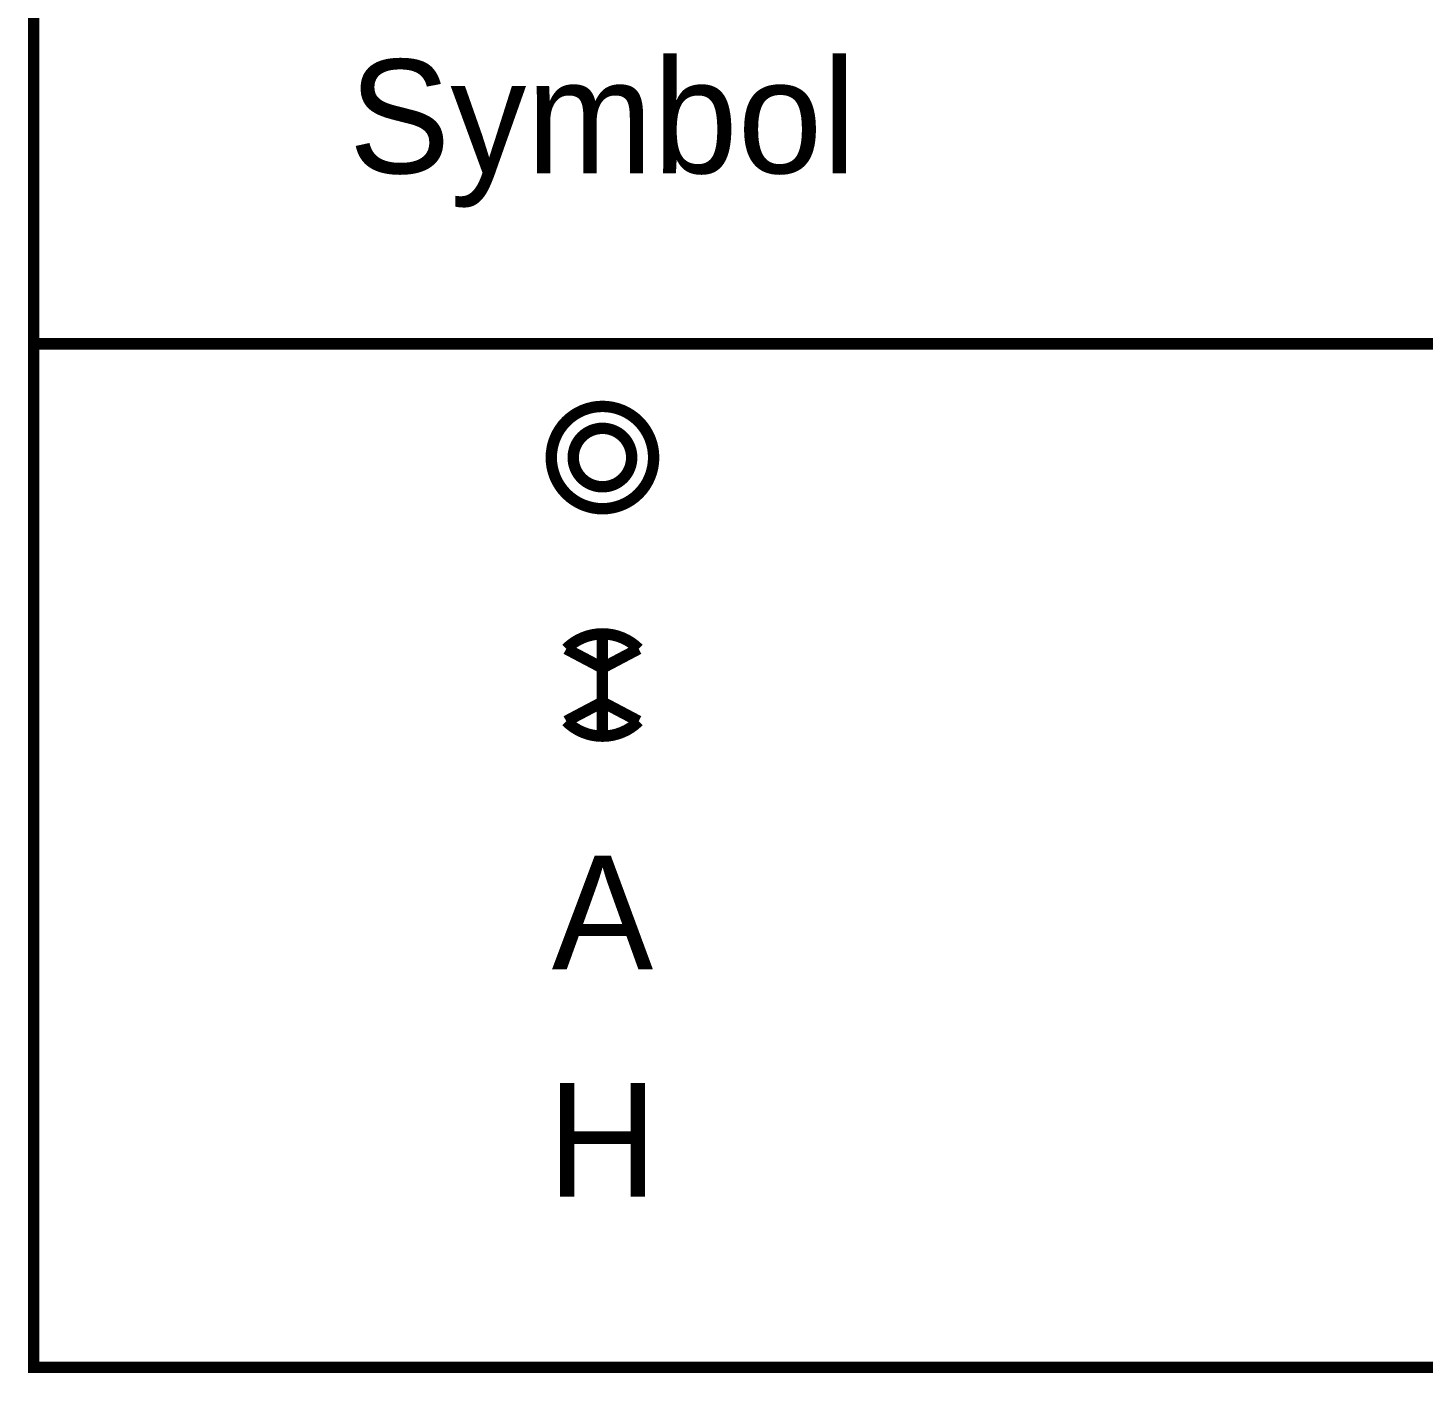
# Model space of a CAD drawing. Extents: x -6 to 145, y -22 to 62.
# Drawn here: x -0.06 to 15.51, y -21.65 to -6.63 of the extents above; entities that cross this region are included whole.
import ezdxf
from ezdxf.enums import TextEntityAlignment as Align

# ---------------------------------------------------------------- set-up
doc = ezdxf.new("R2010")
doc.units = 0
doc.header["$MEASUREMENT"] = 0
doc.layers.add('DRILL_DRAWING', color=21, linetype='CONTINUOUS')
doc.styles.add('VERIBEST_GERBER_0', font='txt')

msp = doc.modelspace()

# ---------------------------------------------------------------- linework, layer by layer
at = {"layer": 'DRILL_DRAWING', "const_width": 0.127}
msp.add_lwpolyline([(0, -21.59), (0, 0), (144.78, 0), (144.78, -21.59)], close=True, dxfattribs=at)
for points in [[(0, -10.16), (144.78, -10.16)], [(6.754111, -13.565889), (6.35, -13.7795), (5.945889, -13.565889)], [(6.35, -14.478), (6.35, -13.462)], [(5.945889, -14.374111), (6.35, -14.1605), (6.754111, -14.374111)]]:
    msp.add_lwpolyline(points, dxfattribs=at)
for points in [[(5.7785, -11.43, -1), (6.9215, -11.43, -1)], [(6.023429, -11.43, -1), (6.676571, -11.43, -1)]]:
    msp.add_lwpolyline(points, format="xyb", close=True, dxfattribs=at)
for points in [[(5.945889, -13.565889, -0.414213562), (6.754111, -13.565889)], [(6.754111, -14.374111, -0.414213562), (5.945889, -14.374111)]]:
    msp.add_lwpolyline(points, format="xyb", dxfattribs=at)

# ---------------------------------------------------------------- texts
at = {"layer": 'DRILL_DRAWING', "style": 'VERIBEST_GERBER_0'}
for s, p in [('Symbol', (6.35, -7.62)), ('A', (6.35, -16.51)), ('H', (6.35, -19.05))]:
    msp.add_text(s, height=1.27, dxfattribs=at).set_placement(p, align=Align.MIDDLE_CENTER)

doc.saveas('drawing.dxf')
